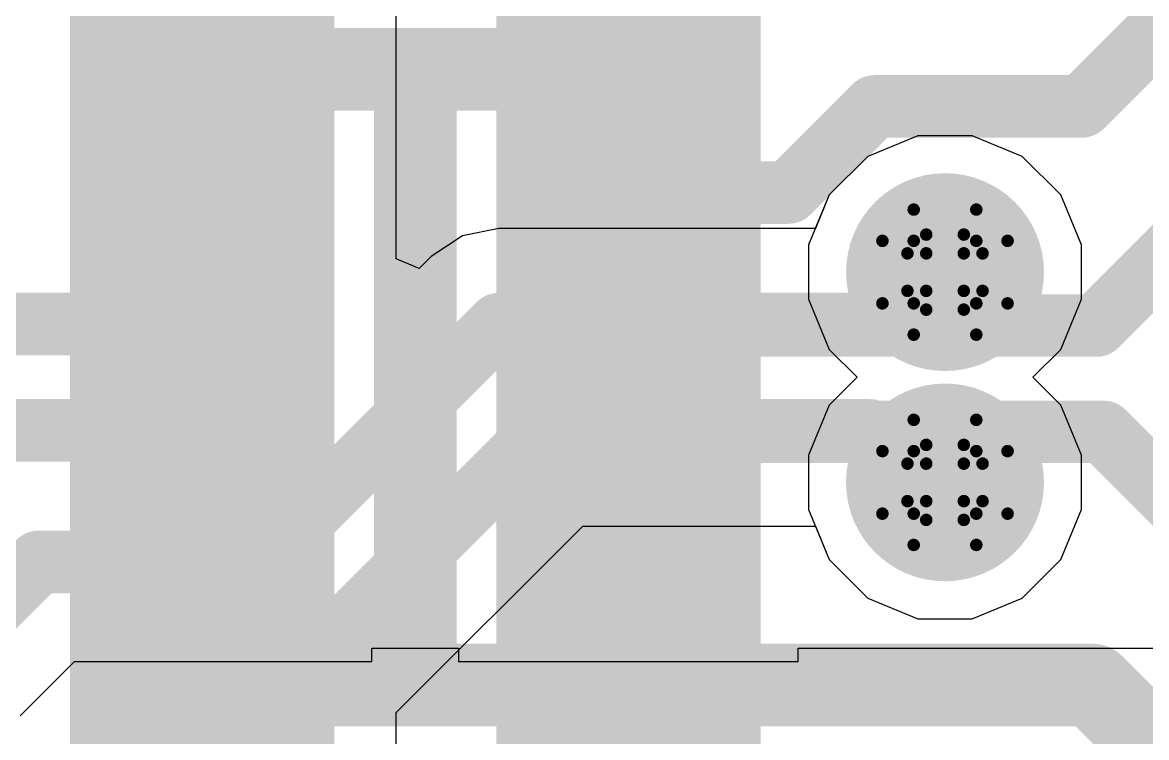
# Model space of a CAD drawing. Header units: inches. Extents: x -3 to 5259, y -3 to 5282.
# Drawn here: x 0.516 to 5.078, y 23.933 to 26.837 of the extents above; entities that cross this region are included whole.
import ezdxf

# ---------------------------------------------------------------- set-up
doc = ezdxf.new("R2010")
doc.units = ezdxf.units.IN
for name, color, linetype in [('Bottom Layer', 5, 'Continuous'), ('Bottom Solder', 6, 'Continuous'), ('Drill Drawing', 1, 'Continuous'), ('Layer 1', 16, 'Continuous'), ('Layer 2', 76, 'Continuous'), ('Top Layer', 1, 'Continuous'), ('Top Paste', 8, 'Continuous'), ('Top Solder', 216, 'Continuous'), ('Via Holes', 16, 'Continuous')]:
    doc.layers.add(name, color=color, linetype=linetype)

# ---------------------------------------------------------------- blocks, each defined once
blk = doc.blocks.new('U263_163N_4BQC65_189')
at = {"layer": 'Top Layer'}
for points in [[(-1.4, 0.43), (-1.4, 1.3), (-1.1, 1.3), (-1.1, 0.43)], [(-0.9, 0.43), (-0.9, 1.3), (-0.6, 1.3), (-0.6, 0.43)], [(-0.4, 0.43), (-0.4, 1.3), (-0.1, 1.3), (-0.1, 0.43)], [(0.1, 0.43), (0.1, 1.3), (0.4, 1.3), (0.4, 0.43)], [(0.6, 0.43), (0.6, 1.3), (0.9, 1.3), (0.9, 0.43)], [(1.1, 0.43), (1.1, 1.3), (1.4, 1.3), (1.4, 0.43)], [(-1.1, -0.43), (-1.1, -1.3), (-1.4, -1.3), (-1.4, -0.43)], [(-0.6, -0.43), (-0.6, -1.3), (-0.9, -1.3), (-0.9, -0.43)], [(-0.1, -0.43), (-0.1, -1.3), (-0.4, -1.3), (-0.4, -0.43)], [(0.4, -0.43), (0.4, -1.3), (0.1, -1.3), (0.1, -0.43)], [(0.9, -0.43), (0.9, -1.3), (0.6, -1.3), (0.6, -0.43)], [(1.4, -0.43), (1.4, -1.3), (1.1, -1.3), (1.1, -0.43)]]:
    blk.add_hatch(color=1, dxfattribs=at).paths.add_polyline_path(points)
at = {"layer": 'Top Paste'}
for points in [[(-1.4, 0.43), (-1.4, 1.3), (-1.1, 1.3), (-1.1, 0.43)], [(-0.9, 0.43), (-0.9, 1.3), (-0.6, 1.3), (-0.6, 0.43)], [(-0.4, 0.43), (-0.4, 1.3), (-0.1, 1.3), (-0.1, 0.43)], [(0.1, 0.43), (0.1, 1.3), (0.4, 1.3), (0.4, 0.43)], [(0.6, 0.43), (0.6, 1.3), (0.9, 1.3), (0.9, 0.43)], [(1.1, 0.43), (1.1, 1.3), (1.4, 1.3), (1.4, 0.43)], [(-1.1, -0.43), (-1.1, -1.3), (-1.4, -1.3), (-1.4, -0.43)], [(-0.6, -0.43), (-0.6, -1.3), (-0.9, -1.3), (-0.9, -0.43)], [(-0.1, -0.43), (-0.1, -1.3), (-0.4, -1.3), (-0.4, -0.43)], [(0.4, -0.43), (0.4, -1.3), (0.1, -1.3), (0.1, -0.43)], [(0.9, -0.43), (0.9, -1.3), (0.6, -1.3), (0.6, -0.43)], [(1.4, -0.43), (1.4, -1.3), (1.1, -1.3), (1.1, -0.43)]]:
    blk.add_hatch(color=8, dxfattribs=at).paths.add_polyline_path(points)
at = {"layer": 'Top Solder'}
for points in [[(-1.5016, 0.3284), (-1.5016, 1.4016), (-0.9984, 1.4016), (-0.9984, 0.3284)], [(-1.0016, 0.3284), (-1.0016, 1.4016), (-0.4984, 1.4016), (-0.4984, 0.3284)], [(-0.5016, 0.3284), (-0.5016, 1.4016), (0.0016, 1.4016), (0.0016, 0.3284)], [(-0.0016, 0.3284), (-0.0016, 1.4016), (0.5016, 1.4016), (0.5016, 0.3284)], [(0.4984, 0.3284), (0.4984, 1.4016), (1.0016, 1.4016), (1.0016, 0.3284)], [(0.9984, 0.3284), (0.9984, 1.4016), (1.5016, 1.4016), (1.5016, 0.3284)], [(-0.9984, -0.3284), (-0.9984, -1.4016), (-1.5016, -1.4016), (-1.5016, -0.3284)], [(-0.4984, -0.3284), (-0.4984, -1.4016), (-1.0016, -1.4016), (-1.0016, -0.3284)], [(0.0016, -0.3284), (0.0016, -1.4016), (-0.5016, -1.4016), (-0.5016, -0.3284)], [(0.5016, -0.3284), (0.5016, -1.4016), (-0.0016, -1.4016), (-0.0016, -0.3284)], [(1.0016, -0.3284), (1.0016, -1.4016), (0.4984, -1.4016), (0.4984, -0.3284)], [(1.5016, -0.3284), (1.5016, -1.4016), (0.9984, -1.4016), (0.9984, -0.3284)]]:
    blk.add_hatch(color=216, dxfattribs=at).paths.add_polyline_path(points)

msp = doc.modelspace()

# ---------------------------------------------------------------- hatches: boundary and pattern name
at = {"layer": 'Bottom Layer'}
h = msp.add_hatch(color=5, dxfattribs=at)
edge = h.paths.add_edge_path()
edge.add_arc((4.26, 25.823), 0.3, 0, 360)
h = msp.add_hatch(color=5, dxfattribs=at)
edge = h.paths.add_edge_path()
edge.add_arc((4.26, 24.969), 0.3, 0, 360)
at = {"layer": 'Bottom Solder'}
h = msp.add_hatch(color=6, dxfattribs=at)
edge = h.paths.add_edge_path()
edge.add_arc((4.26, 25.823), 0.4016, 0, 360)
h = msp.add_hatch(color=6, dxfattribs=at)
edge = h.paths.add_edge_path()
edge.add_arc((4.26, 24.969), 0.4016, 0, 360)
at = {"layer": 'Layer 1'}
h = msp.add_hatch(color=16, dxfattribs=at)
edge = h.paths.add_edge_path()
edge.add_arc((4.26, 25.823), 0.3, 0, 360)
h = msp.add_hatch(color=16, dxfattribs=at)
edge = h.paths.add_edge_path()
edge.add_arc((4.26, 24.969), 0.3, 0, 360)
at = {"layer": 'Layer 2'}
h = msp.add_hatch(color=76, dxfattribs=at)
edge = h.paths.add_edge_path()
edge.add_arc((4.26, 25.823), 0.3, 0, 360)
h = msp.add_hatch(color=76, dxfattribs=at)
edge = h.paths.add_edge_path()
edge.add_arc((4.26, 24.969), 0.3, 0, 360)
at = {"layer": 'Top Layer'}
h = msp.add_hatch(color=1, dxfattribs=at)
edge = h.paths.add_edge_path()
edge.add_arc((4.26, 25.823), 0.3, 0, 360)
h = msp.add_hatch(color=1, dxfattribs=at)
edge = h.paths.add_edge_path()
edge.add_arc((4.26, 24.969), 0.3, 0, 360)
at = {"layer": 'Top Solder'}
h = msp.add_hatch(color=216, dxfattribs=at)
edge = h.paths.add_edge_path()
edge.add_arc((4.26, 25.823), 0.4016, 0, 360)
h = msp.add_hatch(color=216, dxfattribs=at)
edge = h.paths.add_edge_path()
edge.add_arc((4.26, 24.969), 0.4016, 0, 360)
at = {"layer": 'Via Holes'}
h = msp.add_hatch(color=7, dxfattribs=at)
edge = h.paths.add_edge_path()
edge.add_arc((4.26, 25.823), 0.15, 0, 360)
h = msp.add_hatch(color=7, dxfattribs=at)
edge = h.paths.add_edge_path()
edge.add_arc((4.26, 24.969), 0.15, 0, 360)

# ---------------------------------------------------------------- linework, layer by layer
at = {"layer": 'Bottom Layer'}
for p, q in [((2.032, 25.8763), (2.032, 27.5391)), ((4.1498, 26.377), (3.9462, 26.2927)), ((4.3702, 26.377), (4.1498, 26.377)), ((4.5738, 26.2927), (4.3702, 26.377)), ((3.9462, 26.2927), (3.7903, 26.1368)), ((4.7297, 26.1368), (4.5738, 26.2927)), ((3.7903, 26.1368), (3.7338, 26.0004)), ((4.814, 25.9332), (4.7297, 26.1368)), ((2.3011, 25.9708), (2.1751, 25.8866)), ((2.4497, 26.0004), (2.3011, 25.9708)), ((3.7338, 26.0004), (2.4497, 26.0004)), ((4.814, 25.7128), (4.814, 25.9332)), ((2.1259, 25.8374), (2.032, 25.8763)), ((2.1751, 25.8866), (2.1259, 25.8374)), ((4.7297, 25.5092), (4.814, 25.7128)), ((4.6165, 25.396), (4.7297, 25.5092)), ((4.7297, 25.2828), (4.6165, 25.396)), ((4.814, 25.0792), (4.7297, 25.2828)), ((4.814, 24.8588), (4.814, 25.0792)), ((4.7297, 24.6552), (4.814, 24.8588)), ((2.032, 24.0341), (2.7895, 24.7916)), ((2.7895, 24.7916), (3.7338, 24.7916)), ((3.7338, 24.7916), (3.7903, 24.6552)), ((3.7903, 24.6552), (3.9462, 24.4993)), ((4.5738, 24.4993), (4.7297, 24.6552)), ((3.9462, 24.4993), (4.1498, 24.415)), ((4.3702, 24.415), (4.5738, 24.4993)), ((4.1498, 24.415), (4.3702, 24.415)), ((2.032, 23.2529), (2.032, 24.0341))]:
    msp.add_line(p, q, dxfattribs=at)
for points in [[(3.9553, 25.6119, 0.254, 0.254, 0), (4.1664, 25.823, 0.254, 0.254, 0)], [(4.1664, 25.823, 0.254, 0.254, 0), (4.26, 25.823, 0.254, 0.254, 0)], [(1.0773, 24.2395, 0.254, 0.254, 0), (2.4497, 25.6119, 0.254, 0.254, 0)], [(2.4497, 25.6119, 0.254, 0.254, 0), (3.9553, 25.6119, 0.254, 0.254, 0)], [(1.5091, 24.0606, 0.254, 0.254, 0), (2.6286, 25.1801, 0.254, 0.254, 0)], [(2.6286, 25.1801, 0.254, 0.254, 0), (3.9553, 25.1801, 0.254, 0.254, 0)], [(3.9553, 25.1801, 0.254, 0.254, 0), (4.1664, 24.969, 0.254, 0.254, 0)], [(4.1664, 24.969, 0.254, 0.254, 0), (4.26, 24.969, 0.254, 0.254, 0)], [(1.0773, 22.3296, 0.254, 0.254, 0), (1.0773, 24.2395, 0.254, 0.254, 0)], [(1.5091, 22.1508, 0.254, 0.254, 0), (1.5091, 24.0606, 0.254, 0.254, 0)]]:
    msp.add_lwpolyline(points, format="xyseb", dxfattribs=at)
for points in [[(4.1029, 25.823, 0.127, 0.127, 1), (4.2299, 25.823, 0.127, 0.127, 1)], [(4.1029, 25.823, 0.127, 0.127, 1), (4.2299, 25.823, 0.127, 0.127, 1)], [(4.1965, 25.823, 0.127, 0.127, 1), (4.3235, 25.823, 0.127, 0.127, 1)], [(2.3862, 25.6119, 0.127, 0.127, 1), (2.5132, 25.6119, 0.127, 0.127, 1)], [(2.3862, 25.6119, 0.127, 0.127, 1), (2.5132, 25.6119, 0.127, 0.127, 1)], [(3.8918, 25.6119, 0.127, 0.127, 1), (4.0188, 25.6119, 0.127, 0.127, 1)], [(3.8918, 25.6119, 0.127, 0.127, 1), (4.0188, 25.6119, 0.127, 0.127, 1)], [(2.5651, 25.1801, 0.127, 0.127, 1), (2.6921, 25.1801, 0.127, 0.127, 1)], [(2.5651, 25.1801, 0.127, 0.127, 1), (2.6921, 25.1801, 0.127, 0.127, 1)], [(3.8918, 25.1801, 0.127, 0.127, 1), (4.0188, 25.1801, 0.127, 0.127, 1)], [(3.8918, 25.1801, 0.127, 0.127, 1), (4.0188, 25.1801, 0.127, 0.127, 1)], [(4.1029, 24.969, 0.127, 0.127, 1), (4.2299, 24.969, 0.127, 0.127, 1)], [(4.1029, 24.969, 0.127, 0.127, 1), (4.2299, 24.969, 0.127, 0.127, 1)], [(4.1965, 24.969, 0.127, 0.127, 1), (4.3235, 24.969, 0.127, 0.127, 1)], [(1.0138, 24.2395, 0.127, 0.127, 1), (1.1408, 24.2395, 0.127, 0.127, 1)], [(1.0138, 24.2395, 0.127, 0.127, 1), (1.1408, 24.2395, 0.127, 0.127, 1)], [(1.4456, 24.0606, 0.127, 0.127, 1), (1.5726, 24.0606, 0.127, 0.127, 1)], [(1.4456, 24.0606, 0.127, 0.127, 1), (1.5726, 24.0606, 0.127, 0.127, 1)]]:
    msp.add_lwpolyline(points, format="xyseb", close=True, dxfattribs=at)
at = {"layer": 'Drill Drawing'}
for points in [[(4.133, 25.95, 0.0508, 0.0508, 0), (4.133, 26.077, 0.0508, 0.0508, 0)], [(4.133, 26.077, 0.0508, 0.0508, 0), (4.387, 26.077, 0.0508, 0.0508, 0)], [(4.387, 25.95, 0.0508, 0.0508, 0), (4.387, 26.077, 0.0508, 0.0508, 0)], [(4.006, 25.696, 0.0508, 0.0508, 0), (4.006, 25.95, 0.0508, 0.0508, 0)], [(4.006, 25.95, 0.0508, 0.0508, 0), (4.133, 25.95, 0.0508, 0.0508, 0)], [(4.1838, 25.8992, 0.0508, 0.0508, 0), (4.1838, 25.9754, 0.0508, 0.0508, 0)], [(4.1838, 25.9754, 0.0508, 0.0508, 0), (4.3362, 25.9754, 0.0508, 0.0508, 0)], [(4.3362, 25.8992, 0.0508, 0.0508, 0), (4.3362, 25.9754, 0.0508, 0.0508, 0)], [(4.387, 25.95, 0.0508, 0.0508, 0), (4.514, 25.95, 0.0508, 0.0508, 0)], [(4.514, 25.696, 0.0508, 0.0508, 0), (4.514, 25.95, 0.0508, 0.0508, 0)], [(4.1076, 25.7468, 0.0508, 0.0508, 0), (4.1076, 25.8992, 0.0508, 0.0508, 0)], [(4.1076, 25.8992, 0.0508, 0.0508, 0), (4.1838, 25.8992, 0.0508, 0.0508, 0)], [(4.3362, 25.8992, 0.0508, 0.0508, 0), (4.4124, 25.8992, 0.0508, 0.0508, 0)], [(4.4124, 25.7468, 0.0508, 0.0508, 0), (4.4124, 25.8992, 0.0508, 0.0508, 0)], [(4.1076, 25.7468, 0.0508, 0.0508, 0), (4.1838, 25.7468, 0.0508, 0.0508, 0)], [(4.1838, 25.6706, 0.0508, 0.0508, 0), (4.1838, 25.7468, 0.0508, 0.0508, 0)], [(4.3362, 25.7468, 0.0508, 0.0508, 0), (4.4124, 25.7468, 0.0508, 0.0508, 0)], [(4.3362, 25.6706, 0.0508, 0.0508, 0), (4.3362, 25.7468, 0.0508, 0.0508, 0)], [(4.006, 25.696, 0.0508, 0.0508, 0), (4.133, 25.696, 0.0508, 0.0508, 0)], [(4.133, 25.569, 0.0508, 0.0508, 0), (4.133, 25.696, 0.0508, 0.0508, 0)], [(4.1838, 25.6706, 0.0508, 0.0508, 0), (4.3362, 25.6706, 0.0508, 0.0508, 0)], [(4.387, 25.696, 0.0508, 0.0508, 0), (4.514, 25.696, 0.0508, 0.0508, 0)], [(4.387, 25.569, 0.0508, 0.0508, 0), (4.387, 25.696, 0.0508, 0.0508, 0)], [(4.133, 25.569, 0.0508, 0.0508, 0), (4.387, 25.569, 0.0508, 0.0508, 0)], [(4.133, 25.096, 0.0508, 0.0508, 0), (4.133, 25.223, 0.0508, 0.0508, 0)], [(4.133, 25.223, 0.0508, 0.0508, 0), (4.387, 25.223, 0.0508, 0.0508, 0)], [(4.387, 25.096, 0.0508, 0.0508, 0), (4.387, 25.223, 0.0508, 0.0508, 0)], [(4.1838, 25.0452, 0.0508, 0.0508, 0), (4.1838, 25.1214, 0.0508, 0.0508, 0)], [(4.1838, 25.1214, 0.0508, 0.0508, 0), (4.3362, 25.1214, 0.0508, 0.0508, 0)], [(4.3362, 25.0452, 0.0508, 0.0508, 0), (4.3362, 25.1214, 0.0508, 0.0508, 0)], [(4.006, 24.842, 0.0508, 0.0508, 0), (4.006, 25.096, 0.0508, 0.0508, 0)], [(4.006, 25.096, 0.0508, 0.0508, 0), (4.133, 25.096, 0.0508, 0.0508, 0)], [(4.387, 25.096, 0.0508, 0.0508, 0), (4.514, 25.096, 0.0508, 0.0508, 0)], [(4.514, 24.842, 0.0508, 0.0508, 0), (4.514, 25.096, 0.0508, 0.0508, 0)], [(4.1076, 24.8928, 0.0508, 0.0508, 0), (4.1076, 25.0452, 0.0508, 0.0508, 0)], [(4.1076, 25.0452, 0.0508, 0.0508, 0), (4.1838, 25.0452, 0.0508, 0.0508, 0)], [(4.3362, 25.0452, 0.0508, 0.0508, 0), (4.4124, 25.0452, 0.0508, 0.0508, 0)], [(4.4124, 24.8928, 0.0508, 0.0508, 0), (4.4124, 25.0452, 0.0508, 0.0508, 0)], [(4.1076, 24.8928, 0.0508, 0.0508, 0), (4.1838, 24.8928, 0.0508, 0.0508, 0)], [(4.1838, 24.8166, 0.0508, 0.0508, 0), (4.1838, 24.8928, 0.0508, 0.0508, 0)], [(4.3362, 24.8928, 0.0508, 0.0508, 0), (4.4124, 24.8928, 0.0508, 0.0508, 0)], [(4.3362, 24.8166, 0.0508, 0.0508, 0), (4.3362, 24.8928, 0.0508, 0.0508, 0)], [(4.006, 24.842, 0.0508, 0.0508, 0), (4.133, 24.842, 0.0508, 0.0508, 0)], [(4.133, 24.715, 0.0508, 0.0508, 0), (4.133, 24.842, 0.0508, 0.0508, 0)], [(4.387, 24.842, 0.0508, 0.0508, 0), (4.514, 24.842, 0.0508, 0.0508, 0)], [(4.387, 24.715, 0.0508, 0.0508, 0), (4.387, 24.842, 0.0508, 0.0508, 0)], [(4.1838, 24.8166, 0.0508, 0.0508, 0), (4.3362, 24.8166, 0.0508, 0.0508, 0)], [(4.133, 24.715, 0.0508, 0.0508, 0), (4.387, 24.715, 0.0508, 0.0508, 0)]]:
    msp.add_lwpolyline(points, format="xyseb", dxfattribs=at)
for points in [[(4.1203, 26.077, 0.0254, 0.0254, 1), (4.1457, 26.077, 0.0254, 0.0254, 1)], [(4.1203, 26.077, 0.0254, 0.0254, 1), (4.1457, 26.077, 0.0254, 0.0254, 1)], [(4.3743, 26.077, 0.0254, 0.0254, 1), (4.3997, 26.077, 0.0254, 0.0254, 1)], [(4.3743, 26.077, 0.0254, 0.0254, 1), (4.3997, 26.077, 0.0254, 0.0254, 1)], [(3.9933, 25.95, 0.0254, 0.0254, 1), (4.0187, 25.95, 0.0254, 0.0254, 1)], [(3.9933, 25.95, 0.0254, 0.0254, 1), (4.0187, 25.95, 0.0254, 0.0254, 1)], [(4.1203, 25.95, 0.0254, 0.0254, 1), (4.1457, 25.95, 0.0254, 0.0254, 1)], [(4.1203, 25.95, 0.0254, 0.0254, 1), (4.1457, 25.95, 0.0254, 0.0254, 1)], [(4.1711, 25.9754, 0.0254, 0.0254, 1), (4.1965, 25.9754, 0.0254, 0.0254, 1)], [(4.1711, 25.9754, 0.0254, 0.0254, 1), (4.1965, 25.9754, 0.0254, 0.0254, 1)], [(4.3235, 25.9754, 0.0254, 0.0254, 1), (4.3489, 25.9754, 0.0254, 0.0254, 1)], [(4.3235, 25.9754, 0.0254, 0.0254, 1), (4.3489, 25.9754, 0.0254, 0.0254, 1)], [(4.3743, 25.95, 0.0254, 0.0254, 1), (4.3997, 25.95, 0.0254, 0.0254, 1)], [(4.3743, 25.95, 0.0254, 0.0254, 1), (4.3997, 25.95, 0.0254, 0.0254, 1)], [(4.5013, 25.95, 0.0254, 0.0254, 1), (4.5267, 25.95, 0.0254, 0.0254, 1)], [(4.5013, 25.95, 0.0254, 0.0254, 1), (4.5267, 25.95, 0.0254, 0.0254, 1)], [(4.0949, 25.8992, 0.0254, 0.0254, 1), (4.1203, 25.8992, 0.0254, 0.0254, 1)], [(4.0949, 25.8992, 0.0254, 0.0254, 1), (4.1203, 25.8992, 0.0254, 0.0254, 1)], [(4.1711, 25.8992, 0.0254, 0.0254, 1), (4.1965, 25.8992, 0.0254, 0.0254, 1)], [(4.1711, 25.8992, 0.0254, 0.0254, 1), (4.1965, 25.8992, 0.0254, 0.0254, 1)], [(4.3235, 25.8992, 0.0254, 0.0254, 1), (4.3489, 25.8992, 0.0254, 0.0254, 1)], [(4.3235, 25.8992, 0.0254, 0.0254, 1), (4.3489, 25.8992, 0.0254, 0.0254, 1)], [(4.3997, 25.8992, 0.0254, 0.0254, 1), (4.4251, 25.8992, 0.0254, 0.0254, 1)], [(4.3997, 25.8992, 0.0254, 0.0254, 1), (4.4251, 25.8992, 0.0254, 0.0254, 1)], [(4.0949, 25.7468, 0.0254, 0.0254, 1), (4.1203, 25.7468, 0.0254, 0.0254, 1)], [(4.0949, 25.7468, 0.0254, 0.0254, 1), (4.1203, 25.7468, 0.0254, 0.0254, 1)], [(4.1711, 25.7468, 0.0254, 0.0254, 1), (4.1965, 25.7468, 0.0254, 0.0254, 1)], [(4.1711, 25.7468, 0.0254, 0.0254, 1), (4.1965, 25.7468, 0.0254, 0.0254, 1)], [(4.3235, 25.7468, 0.0254, 0.0254, 1), (4.3489, 25.7468, 0.0254, 0.0254, 1)], [(4.3235, 25.7468, 0.0254, 0.0254, 1), (4.3489, 25.7468, 0.0254, 0.0254, 1)], [(4.3997, 25.7468, 0.0254, 0.0254, 1), (4.4251, 25.7468, 0.0254, 0.0254, 1)], [(4.3997, 25.7468, 0.0254, 0.0254, 1), (4.4251, 25.7468, 0.0254, 0.0254, 1)], [(3.9933, 25.696, 0.0254, 0.0254, 1), (4.0187, 25.696, 0.0254, 0.0254, 1)], [(3.9933, 25.696, 0.0254, 0.0254, 1), (4.0187, 25.696, 0.0254, 0.0254, 1)], [(4.1203, 25.696, 0.0254, 0.0254, 1), (4.1457, 25.696, 0.0254, 0.0254, 1)], [(4.1203, 25.696, 0.0254, 0.0254, 1), (4.1457, 25.696, 0.0254, 0.0254, 1)], [(4.1711, 25.6706, 0.0254, 0.0254, 1), (4.1965, 25.6706, 0.0254, 0.0254, 1)], [(4.1711, 25.6706, 0.0254, 0.0254, 1), (4.1965, 25.6706, 0.0254, 0.0254, 1)], [(4.3235, 25.6706, 0.0254, 0.0254, 1), (4.3489, 25.6706, 0.0254, 0.0254, 1)], [(4.3235, 25.6706, 0.0254, 0.0254, 1), (4.3489, 25.6706, 0.0254, 0.0254, 1)], [(4.3743, 25.696, 0.0254, 0.0254, 1), (4.3997, 25.696, 0.0254, 0.0254, 1)], [(4.3743, 25.696, 0.0254, 0.0254, 1), (4.3997, 25.696, 0.0254, 0.0254, 1)], [(4.5013, 25.696, 0.0254, 0.0254, 1), (4.5267, 25.696, 0.0254, 0.0254, 1)], [(4.5013, 25.696, 0.0254, 0.0254, 1), (4.5267, 25.696, 0.0254, 0.0254, 1)], [(4.1203, 25.569, 0.0254, 0.0254, 1), (4.1457, 25.569, 0.0254, 0.0254, 1)], [(4.1203, 25.569, 0.0254, 0.0254, 1), (4.1457, 25.569, 0.0254, 0.0254, 1)], [(4.3743, 25.569, 0.0254, 0.0254, 1), (4.3997, 25.569, 0.0254, 0.0254, 1)], [(4.3743, 25.569, 0.0254, 0.0254, 1), (4.3997, 25.569, 0.0254, 0.0254, 1)], [(4.1203, 25.223, 0.0254, 0.0254, 1), (4.1457, 25.223, 0.0254, 0.0254, 1)], [(4.1203, 25.223, 0.0254, 0.0254, 1), (4.1457, 25.223, 0.0254, 0.0254, 1)], [(4.3743, 25.223, 0.0254, 0.0254, 1), (4.3997, 25.223, 0.0254, 0.0254, 1)], [(4.3743, 25.223, 0.0254, 0.0254, 1), (4.3997, 25.223, 0.0254, 0.0254, 1)], [(4.1711, 25.1214, 0.0254, 0.0254, 1), (4.1965, 25.1214, 0.0254, 0.0254, 1)], [(4.1711, 25.1214, 0.0254, 0.0254, 1), (4.1965, 25.1214, 0.0254, 0.0254, 1)], [(4.3235, 25.1214, 0.0254, 0.0254, 1), (4.3489, 25.1214, 0.0254, 0.0254, 1)], [(4.3235, 25.1214, 0.0254, 0.0254, 1), (4.3489, 25.1214, 0.0254, 0.0254, 1)], [(3.9933, 25.096, 0.0254, 0.0254, 1), (4.0187, 25.096, 0.0254, 0.0254, 1)], [(3.9933, 25.096, 0.0254, 0.0254, 1), (4.0187, 25.096, 0.0254, 0.0254, 1)], [(4.1203, 25.096, 0.0254, 0.0254, 1), (4.1457, 25.096, 0.0254, 0.0254, 1)], [(4.1203, 25.096, 0.0254, 0.0254, 1), (4.1457, 25.096, 0.0254, 0.0254, 1)], [(4.3743, 25.096, 0.0254, 0.0254, 1), (4.3997, 25.096, 0.0254, 0.0254, 1)], [(4.3743, 25.096, 0.0254, 0.0254, 1), (4.3997, 25.096, 0.0254, 0.0254, 1)], [(4.5013, 25.096, 0.0254, 0.0254, 1), (4.5267, 25.096, 0.0254, 0.0254, 1)], [(4.5013, 25.096, 0.0254, 0.0254, 1), (4.5267, 25.096, 0.0254, 0.0254, 1)], [(4.0949, 25.0452, 0.0254, 0.0254, 1), (4.1203, 25.0452, 0.0254, 0.0254, 1)], [(4.0949, 25.0452, 0.0254, 0.0254, 1), (4.1203, 25.0452, 0.0254, 0.0254, 1)], [(4.1711, 25.0452, 0.0254, 0.0254, 1), (4.1965, 25.0452, 0.0254, 0.0254, 1)], [(4.1711, 25.0452, 0.0254, 0.0254, 1), (4.1965, 25.0452, 0.0254, 0.0254, 1)], [(4.3235, 25.0452, 0.0254, 0.0254, 1), (4.3489, 25.0452, 0.0254, 0.0254, 1)], [(4.3235, 25.0452, 0.0254, 0.0254, 1), (4.3489, 25.0452, 0.0254, 0.0254, 1)], [(4.3997, 25.0452, 0.0254, 0.0254, 1), (4.4251, 25.0452, 0.0254, 0.0254, 1)], [(4.3997, 25.0452, 0.0254, 0.0254, 1), (4.4251, 25.0452, 0.0254, 0.0254, 1)], [(4.0949, 24.8928, 0.0254, 0.0254, 1), (4.1203, 24.8928, 0.0254, 0.0254, 1)], [(4.0949, 24.8928, 0.0254, 0.0254, 1), (4.1203, 24.8928, 0.0254, 0.0254, 1)], [(4.1711, 24.8928, 0.0254, 0.0254, 1), (4.1965, 24.8928, 0.0254, 0.0254, 1)], [(4.1711, 24.8928, 0.0254, 0.0254, 1), (4.1965, 24.8928, 0.0254, 0.0254, 1)], [(4.3235, 24.8928, 0.0254, 0.0254, 1), (4.3489, 24.8928, 0.0254, 0.0254, 1)], [(4.3235, 24.8928, 0.0254, 0.0254, 1), (4.3489, 24.8928, 0.0254, 0.0254, 1)], [(4.3997, 24.8928, 0.0254, 0.0254, 1), (4.4251, 24.8928, 0.0254, 0.0254, 1)], [(4.3997, 24.8928, 0.0254, 0.0254, 1), (4.4251, 24.8928, 0.0254, 0.0254, 1)], [(3.9933, 24.842, 0.0254, 0.0254, 1), (4.0187, 24.842, 0.0254, 0.0254, 1)], [(3.9933, 24.842, 0.0254, 0.0254, 1), (4.0187, 24.842, 0.0254, 0.0254, 1)], [(4.1203, 24.842, 0.0254, 0.0254, 1), (4.1457, 24.842, 0.0254, 0.0254, 1)], [(4.1203, 24.842, 0.0254, 0.0254, 1), (4.1457, 24.842, 0.0254, 0.0254, 1)], [(4.3743, 24.842, 0.0254, 0.0254, 1), (4.3997, 24.842, 0.0254, 0.0254, 1)], [(4.3743, 24.842, 0.0254, 0.0254, 1), (4.3997, 24.842, 0.0254, 0.0254, 1)], [(4.5013, 24.842, 0.0254, 0.0254, 1), (4.5267, 24.842, 0.0254, 0.0254, 1)], [(4.5013, 24.842, 0.0254, 0.0254, 1), (4.5267, 24.842, 0.0254, 0.0254, 1)], [(4.1711, 24.8166, 0.0254, 0.0254, 1), (4.1965, 24.8166, 0.0254, 0.0254, 1)], [(4.1711, 24.8166, 0.0254, 0.0254, 1), (4.1965, 24.8166, 0.0254, 0.0254, 1)], [(4.3235, 24.8166, 0.0254, 0.0254, 1), (4.3489, 24.8166, 0.0254, 0.0254, 1)], [(4.3235, 24.8166, 0.0254, 0.0254, 1), (4.3489, 24.8166, 0.0254, 0.0254, 1)], [(4.1203, 24.715, 0.0254, 0.0254, 1), (4.1457, 24.715, 0.0254, 0.0254, 1)], [(4.1203, 24.715, 0.0254, 0.0254, 1), (4.1457, 24.715, 0.0254, 0.0254, 1)], [(4.3743, 24.715, 0.0254, 0.0254, 1), (4.3997, 24.715, 0.0254, 0.0254, 1)], [(4.3743, 24.715, 0.0254, 0.0254, 1), (4.3997, 24.715, 0.0254, 0.0254, 1)]]:
    msp.add_lwpolyline(points, format="xyseb", close=True, dxfattribs=at)
at = {"layer": 'Layer 1'}
for p, q in [((4.1498, 26.377), (3.9462, 26.2927)), ((4.3702, 26.377), (4.1498, 26.377)), ((4.5738, 26.2927), (4.3702, 26.377)), ((3.9462, 26.2927), (3.7903, 26.1368)), ((4.7297, 26.1368), (4.5738, 26.2927)), ((3.7903, 26.1368), (3.706, 25.9332)), ((4.814, 25.9332), (4.7297, 26.1368)), ((3.706, 25.9332), (3.706, 25.7128)), ((4.814, 25.7128), (4.814, 25.9332)), ((3.706, 25.7128), (3.7903, 25.5092)), ((4.7297, 25.5092), (4.814, 25.7128)), ((3.7903, 25.5092), (3.9035, 25.396)), ((4.6165, 25.396), (4.7297, 25.5092)), ((3.9035, 25.396), (3.7903, 25.2828)), ((4.7297, 25.2828), (4.6165, 25.396)), ((3.7903, 25.2828), (3.706, 25.0792)), ((4.814, 25.0792), (4.7297, 25.2828)), ((3.706, 25.0792), (3.706, 24.8588)), ((4.814, 24.8588), (4.814, 25.0792)), ((3.706, 24.8588), (3.7903, 24.6552)), ((4.7297, 24.6552), (4.814, 24.8588)), ((3.7903, 24.6552), (3.9462, 24.4993)), ((4.5738, 24.4993), (4.7297, 24.6552)), ((3.9462, 24.4993), (4.1498, 24.415)), ((4.3702, 24.415), (4.5738, 24.4993)), ((4.1498, 24.415), (4.3702, 24.415))]:
    msp.add_line(p, q, dxfattribs=at)
at = {"layer": 'Layer 2'}
for p, q in [((4.1498, 26.377), (3.9462, 26.2927)), ((4.3702, 26.377), (4.1498, 26.377)), ((4.5738, 26.2927), (4.3702, 26.377)), ((3.9462, 26.2927), (3.7903, 26.1368)), ((4.7297, 26.1368), (4.5738, 26.2927)), ((3.7903, 26.1368), (3.706, 25.9332)), ((4.814, 25.9332), (4.7297, 26.1368)), ((3.706, 25.9332), (3.706, 25.7128)), ((4.814, 25.7128), (4.814, 25.9332)), ((3.706, 25.7128), (3.7903, 25.5092)), ((4.7297, 25.5092), (4.814, 25.7128)), ((3.7903, 25.5092), (3.9035, 25.396)), ((4.6165, 25.396), (4.7297, 25.5092)), ((3.9035, 25.396), (3.7903, 25.2828)), ((4.7297, 25.2828), (4.6165, 25.396)), ((3.7903, 25.2828), (3.706, 25.0792)), ((4.814, 25.0792), (4.7297, 25.2828)), ((3.706, 25.0792), (3.706, 24.8588)), ((4.814, 24.8588), (4.814, 25.0792)), ((3.706, 24.8588), (3.7903, 24.6552)), ((4.7297, 24.6552), (4.814, 24.8588)), ((3.7903, 24.6552), (3.9462, 24.4993)), ((4.5738, 24.4993), (4.7297, 24.6552)), ((3.9462, 24.4993), (4.1498, 24.415)), ((4.3702, 24.415), (4.5738, 24.4993)), ((4.1498, 24.415), (4.3702, 24.415))]:
    msp.add_line(p, q, dxfattribs=at)
at = {"layer": 'Top Layer'}
for p, q in [((1.934, 24.242), (1.934, 24.296)), ((1.934, 24.296), (2.286, 24.296)), ((2.286, 24.296), (2.286, 24.242)), ((3.664, 24.242), (3.664, 24.296)), ((3.664, 24.296), (5.2329, 24.296)), ((0.5061, 24.0213), (0.7268, 24.242)), ((0.7268, 24.242), (1.934, 24.242)), ((2.286, 24.242), (3.664, 24.242))]:
    msp.add_line(p, q, dxfattribs=at)
for points in [[(4.8147, 26.496, 0.254, 0.254, 0), (5.4224, 27.1036, 0.254, 0.254, 0)], [(1.245, 26.646, 0.3356, 0.3356, 0), (2.11, 26.646, 0.3356, 0.3356, 0)], [(2.11, 24.146, 0.3356, 0.3356, 0), (2.11, 26.646, 0.3356, 0.3356, 0)], [(2.11, 26.646, 0.3356, 0.3356, 0), (2.975, 26.646, 0.3356, 0.3356, 0)], [(3.6241, 26.146, 0.254, 0.254, 0), (3.9741, 26.496, 0.254, 0.254, 0)], [(3.9741, 26.496, 0.254, 0.254, 0), (4.8147, 26.496, 0.254, 0.254, 0)], [(4.874, 25.606, 0.254, 0.254, 0), (5.4791, 26.2111, 0.254, 0.254, 0)], [(2.975, 26.146, 0.254, 0.254, 0), (3.6241, 26.146, 0.254, 0.254, 0)], [(3.9612, 25.6178, 0.254, 0.254, 0), (4.1664, 25.823, 0.254, 0.254, 0)], [(4.3536, 25.823, 0.254, 0.254, 0), (4.5588, 25.6178, 0.254, 0.254, 0)], [(1.2163, 25.623, 0.254, 0.254, 0), (1.2422, 25.6488, 0.254, 0.254, 0)], [(0.2647, 25.6119, 0.254, 0.254, 0), (0.8799, 25.6119, 0.254, 0.254, 0)], [(0.8799, 25.6119, 0.254, 0.254, 0), (0.891, 25.623, 0.254, 0.254, 0)], [(0.891, 25.623, 0.254, 0.254, 0), (1.2163, 25.623, 0.254, 0.254, 0)], [(2.9834, 25.6376, 0.254, 0.254, 0), (2.998, 25.623, 0.254, 0.254, 0)], [(2.998, 25.623, 0.254, 0.254, 0), (3.329, 25.623, 0.254, 0.254, 0)], [(3.329, 25.623, 0.254, 0.254, 0), (3.346, 25.606, 0.254, 0.254, 0)], [(3.346, 25.606, 0.254, 0.254, 0), (4.874, 25.606, 0.254, 0.254, 0)], [(0.2647, 25.1801, 0.254, 0.254, 0), (0.8799, 25.1801, 0.254, 0.254, 0)], [(0.8799, 25.1801, 0.254, 0.254, 0), (0.891, 25.169, 0.254, 0.254, 0)], [(0.891, 25.169, 0.254, 0.254, 0), (1.222, 25.169, 0.254, 0.254, 0)], [(1.222, 25.169, 0.254, 0.254, 0), (1.245, 25.146, 0.254, 0.254, 0)], [(2.975, 25.146, 0.254, 0.254, 0), (2.998, 25.169, 0.254, 0.254, 0)], [(2.998, 25.169, 0.254, 0.254, 0), (3.329, 25.169, 0.254, 0.254, 0)], [(3.329, 25.169, 0.254, 0.254, 0), (3.3342, 25.1742, 0.254, 0.254, 0)], [(3.3342, 25.1742, 0.254, 0.254, 0), (4.5588, 25.1742, 0.254, 0.254, 0)], [(3.9612, 25.1742, 0.254, 0.254, 0), (4.1664, 24.969, 0.254, 0.254, 0)], [(4.3536, 24.969, 0.254, 0.254, 0), (4.5588, 25.1742, 0.254, 0.254, 0)], [(4.5588, 25.1742, 0.254, 0.254, 0), (4.9024, 25.1742, 0.254, 0.254, 0)], [(4.9024, 25.1742, 0.254, 0.254, 0), (5.5024, 24.5742, 0.254, 0.254, 0)], [(4.26, 24.969, 0.254, 0.254, 0), (4.3536, 24.969, 0.254, 0.254, 0)], [(0.2314, 24.296, 0.254, 0.254, 0), (0.5814, 24.646, 0.254, 0.254, 0)], [(0.5814, 24.646, 0.254, 0.254, 0), (1.245, 24.646, 0.254, 0.254, 0)], [(1.245, 24.146, 0.3356, 0.3356, 0), (2.11, 24.146, 0.3356, 0.3356, 0)], [(2.11, 24.146, 0.3356, 0.3356, 0), (2.975, 24.146, 0.3356, 0.3356, 0)], [(2.975, 24.146, 0.3356, 0.3356, 0), (4.859, 24.146, 0.3356, 0.3356, 0)], [(4.859, 24.146, 0.3356, 0.3356, 0), (6.2357, 22.7693, 0.3356, 0.3356, 0)]]:
    msp.add_lwpolyline(points, format="xyseb", dxfattribs=at)
for points in [[(1.1611, 26.646, 0.1678, 0.1678, 1), (1.3289, 26.646, 0.1678, 0.1678, 1)], [(2.0261, 26.646, 0.1678, 0.1678, 1), (2.1939, 26.646, 0.1678, 0.1678, 1)], [(2.0261, 26.646, 0.1678, 0.1678, 1), (2.1939, 26.646, 0.1678, 0.1678, 1)], [(2.0261, 26.646, 0.1678, 0.1678, 1), (2.1939, 26.646, 0.1678, 0.1678, 1)], [(2.8911, 26.646, 0.1678, 0.1678, 1), (3.0589, 26.646, 0.1678, 0.1678, 1)], [(3.9106, 26.496, 0.127, 0.127, 1), (4.0376, 26.496, 0.127, 0.127, 1)], [(3.9106, 26.496, 0.127, 0.127, 1), (4.0376, 26.496, 0.127, 0.127, 1)], [(4.7512, 26.496, 0.127, 0.127, 1), (4.8782, 26.496, 0.127, 0.127, 1)], [(4.7512, 26.496, 0.127, 0.127, 1), (4.8782, 26.496, 0.127, 0.127, 1)], [(2.9115, 26.146, 0.127, 0.127, 1), (3.0385, 26.146, 0.127, 0.127, 1)], [(3.5606, 26.146, 0.127, 0.127, 1), (3.6876, 26.146, 0.127, 0.127, 1)], [(3.5606, 26.146, 0.127, 0.127, 1), (3.6876, 26.146, 0.127, 0.127, 1)], [(4.1029, 25.823, 0.127, 0.127, 1), (4.2299, 25.823, 0.127, 0.127, 1)], [(4.2901, 25.823, 0.127, 0.127, 1), (4.4171, 25.823, 0.127, 0.127, 1)], [(1.1787, 25.6488, 0.127, 0.127, 1), (1.3057, 25.6488, 0.127, 0.127, 1)], [(0.8164, 25.6119, 0.127, 0.127, 1), (0.9434, 25.6119, 0.127, 0.127, 1)], [(0.8164, 25.6119, 0.127, 0.127, 1), (0.9434, 25.6119, 0.127, 0.127, 1)], [(0.8275, 25.623, 0.127, 0.127, 1), (0.9545, 25.623, 0.127, 0.127, 1)], [(0.8275, 25.623, 0.127, 0.127, 1), (0.9545, 25.623, 0.127, 0.127, 1)], [(1.1528, 25.623, 0.127, 0.127, 1), (1.2798, 25.623, 0.127, 0.127, 1)], [(1.1528, 25.623, 0.127, 0.127, 1), (1.2798, 25.623, 0.127, 0.127, 1)], [(2.9199, 25.6376, 0.127, 0.127, 1), (3.0469, 25.6376, 0.127, 0.127, 1)], [(2.9345, 25.623, 0.127, 0.127, 1), (3.0615, 25.623, 0.127, 0.127, 1)], [(2.9345, 25.623, 0.127, 0.127, 1), (3.0615, 25.623, 0.127, 0.127, 1)], [(3.2655, 25.623, 0.127, 0.127, 1), (3.3925, 25.623, 0.127, 0.127, 1)], [(3.2655, 25.623, 0.127, 0.127, 1), (3.3925, 25.623, 0.127, 0.127, 1)], [(3.2825, 25.606, 0.127, 0.127, 1), (3.4095, 25.606, 0.127, 0.127, 1)], [(3.2825, 25.606, 0.127, 0.127, 1), (3.4095, 25.606, 0.127, 0.127, 1)], [(3.8977, 25.6178, 0.127, 0.127, 1), (4.0247, 25.6178, 0.127, 0.127, 1)], [(4.4953, 25.6178, 0.127, 0.127, 1), (4.6223, 25.6178, 0.127, 0.127, 1)], [(4.8105, 25.606, 0.127, 0.127, 1), (4.9375, 25.606, 0.127, 0.127, 1)], [(4.8105, 25.606, 0.127, 0.127, 1), (4.9375, 25.606, 0.127, 0.127, 1)], [(0.8164, 25.1801, 0.127, 0.127, 1), (0.9434, 25.1801, 0.127, 0.127, 1)], [(0.8164, 25.1801, 0.127, 0.127, 1), (0.9434, 25.1801, 0.127, 0.127, 1)], [(0.8275, 25.169, 0.127, 0.127, 1), (0.9545, 25.169, 0.127, 0.127, 1)], [(0.8275, 25.169, 0.127, 0.127, 1), (0.9545, 25.169, 0.127, 0.127, 1)], [(1.1585, 25.169, 0.127, 0.127, 1), (1.2855, 25.169, 0.127, 0.127, 1)], [(1.1585, 25.169, 0.127, 0.127, 1), (1.2855, 25.169, 0.127, 0.127, 1)], [(1.1815, 25.146, 0.127, 0.127, 1), (1.3085, 25.146, 0.127, 0.127, 1)], [(2.9115, 25.146, 0.127, 0.127, 1), (3.0385, 25.146, 0.127, 0.127, 1)], [(2.9345, 25.169, 0.127, 0.127, 1), (3.0615, 25.169, 0.127, 0.127, 1)], [(2.9345, 25.169, 0.127, 0.127, 1), (3.0615, 25.169, 0.127, 0.127, 1)], [(3.2655, 25.169, 0.127, 0.127, 1), (3.3925, 25.169, 0.127, 0.127, 1)], [(3.2655, 25.169, 0.127, 0.127, 1), (3.3925, 25.169, 0.127, 0.127, 1)], [(3.2707, 25.1742, 0.127, 0.127, 1), (3.3977, 25.1742, 0.127, 0.127, 1)], [(3.2707, 25.1742, 0.127, 0.127, 1), (3.3977, 25.1742, 0.127, 0.127, 1)], [(3.8977, 25.1742, 0.127, 0.127, 1), (4.0247, 25.1742, 0.127, 0.127, 1)], [(4.4953, 25.1742, 0.127, 0.127, 1), (4.6223, 25.1742, 0.127, 0.127, 1)], [(4.4953, 25.1742, 0.127, 0.127, 1), (4.6223, 25.1742, 0.127, 0.127, 1)], [(4.4953, 25.1742, 0.127, 0.127, 1), (4.6223, 25.1742, 0.127, 0.127, 1)], [(4.8389, 25.1742, 0.127, 0.127, 1), (4.9659, 25.1742, 0.127, 0.127, 1)], [(4.8389, 25.1742, 0.127, 0.127, 1), (4.9659, 25.1742, 0.127, 0.127, 1)], [(4.1029, 24.969, 0.127, 0.127, 1), (4.2299, 24.969, 0.127, 0.127, 1)], [(4.1965, 24.969, 0.127, 0.127, 1), (4.3235, 24.969, 0.127, 0.127, 1)], [(4.2901, 24.969, 0.127, 0.127, 1), (4.4171, 24.969, 0.127, 0.127, 1)], [(4.2901, 24.969, 0.127, 0.127, 1), (4.4171, 24.969, 0.127, 0.127, 1)], [(0.5179, 24.646, 0.127, 0.127, 1), (0.6449, 24.646, 0.127, 0.127, 1)], [(0.5179, 24.646, 0.127, 0.127, 1), (0.6449, 24.646, 0.127, 0.127, 1)], [(1.1815, 24.646, 0.127, 0.127, 1), (1.3085, 24.646, 0.127, 0.127, 1)], [(1.1611, 24.146, 0.1678, 0.1678, 1), (1.3289, 24.146, 0.1678, 0.1678, 1)], [(2.0261, 24.146, 0.1678, 0.1678, 1), (2.1939, 24.146, 0.1678, 0.1678, 1)], [(2.0261, 24.146, 0.1678, 0.1678, 1), (2.1939, 24.146, 0.1678, 0.1678, 1)], [(2.0261, 24.146, 0.1678, 0.1678, 1), (2.1939, 24.146, 0.1678, 0.1678, 1)], [(2.8911, 24.146, 0.1678, 0.1678, 1), (3.0589, 24.146, 0.1678, 0.1678, 1)], [(2.8911, 24.146, 0.1678, 0.1678, 1), (3.0589, 24.146, 0.1678, 0.1678, 1)], [(4.7751, 24.146, 0.1678, 0.1678, 1), (4.9429, 24.146, 0.1678, 0.1678, 1)], [(4.7751, 24.146, 0.1678, 0.1678, 1), (4.9429, 24.146, 0.1678, 0.1678, 1)]]:
    msp.add_lwpolyline(points, format="xyseb", close=True, dxfattribs=at)

# ---------------------------------------------------------------- block references
at = {"rotation": 90}
msp.add_blockref('U263_163N_4BQC65_189', (2.11, 25.396), dxfattribs=at)

doc.saveas('drawing.dxf')
